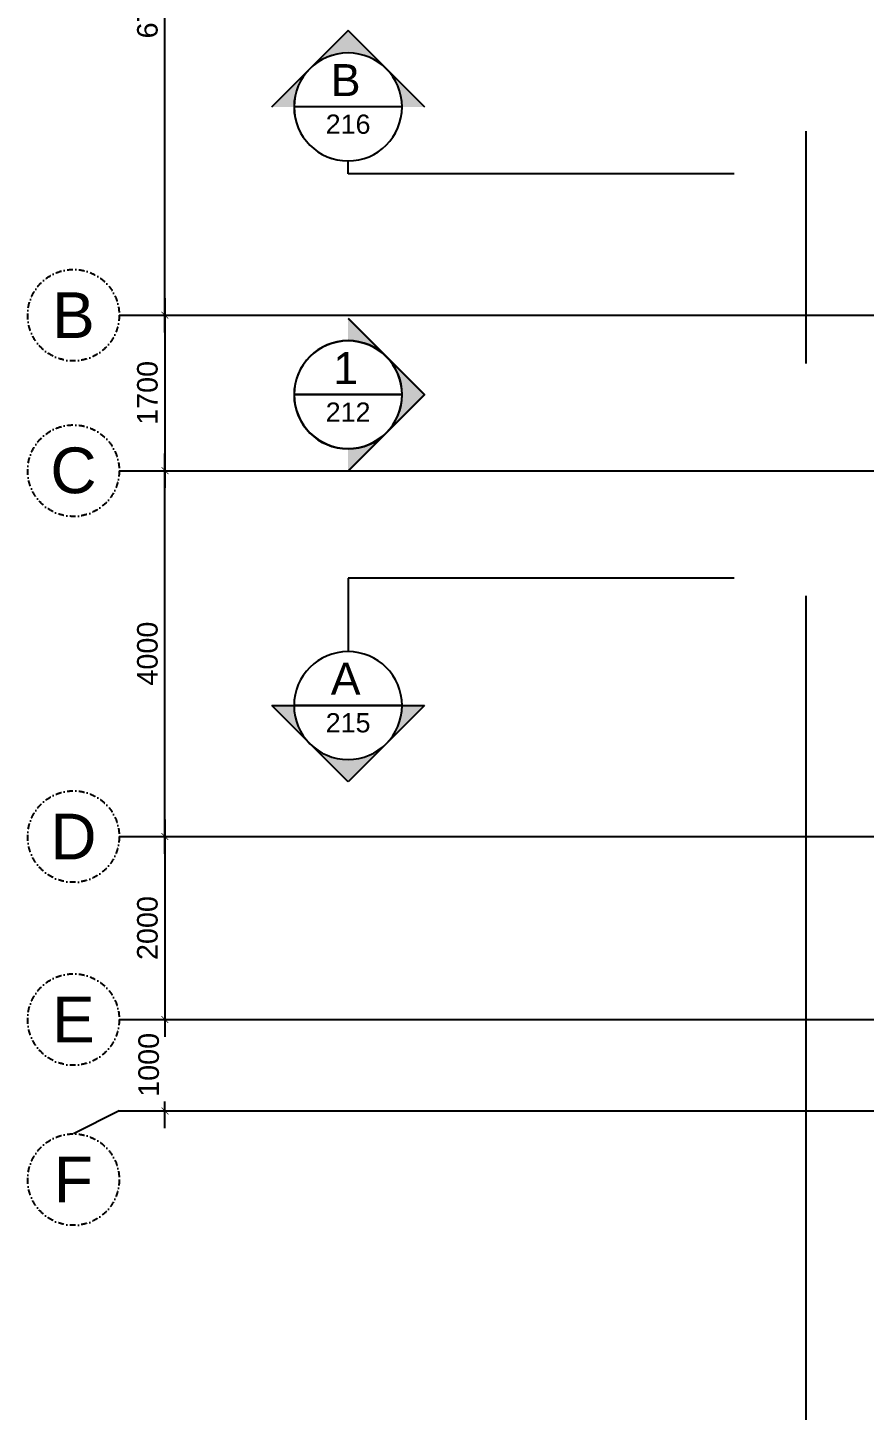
# Model space of a CAD drawing. Header units: millimetres. Extents: x -1214 to 72065, y 7230 to 56310.
# Drawn here: x 1500 to 10641, y 16727 to 31843 of the extents above; entities that cross this region are included whole.
import ezdxf

# ---------------------------------------------------------------- set-up
doc = ezdxf.new("R2010")
doc.units = ezdxf.units.MM
doc.header["$MEASUREMENT"] = 0
doc.linetypes.add('CENTERX2', pattern=[101.6, 63.5, -12.7, 12.7, -12.7])
doc.linetypes.add('DASHDOT', pattern=[25.4, 12.7, -6.35, 0, -6.35])
doc.layers.get('0').update_dxf_attribs({"color": 8})
doc.layers.get('Defpoints').update_dxf_attribs({"color": 8})
for name, color, linetype in [('DLN020__', 8, 'DASHDOT'), ('GBP Dim', 8, 'Continuous'), ('GBP_MARKS', 8, 'Continuous'), ('grid', 8, 'CENTERX2'), ('RCP_text', 8, 'Continuous'), ('TEXT Ref', 8, 'Continuous')]:
    doc.layers.add(name, color=color, linetype=linetype)
doc.styles.add('BH', font='arial.ttf')
doc.styles.add('SWIS721LT450', font='swissl.ttf')
doc.dimstyles.new('200 GBP', dxfattribs={"dimscale": 1.5, "dimtxt": 150, "dimasz": 50, "dimexe": 125, "dimexo": 50, "dimgap": 50, "dimtad": 1, "dimdec": 0, "dimzin": 0, "dimdsep": 46, "dimtxsty": 'BH', "dimblk": 'ARCHTICK', "dimcen": 0.09, "dimdle": 125, "dimclrd": 9, "dimclre": 9, "dimclrt": 1, "dimadec": 0, "dimazin": 0, "dimtfac": 1, "dimtdec": 0, "dimtix": 1, "dimtmove": 2, "dimatfit": 3, "dimldrblk": 'ARCHTICK', "dimfxl": 300, "dimfxlon": 1, "dimtolj": 1, "dimtzin": 0, "dimarcsym": 0})

# ---------------------------------------------------------------- blocks, each defined once
blk = doc.blocks.new('A$C65CE4B9A')
at = {"layer": 'DLN020__', "ltscale": 5}
for centre in [(-67000, -6750), (-67000, -8450), (-67000, -12450), (-67000, -14450), (-67000, -16200)]:
    blk.add_circle(centre, 500, dxfattribs=at)
at = {"layer": 'grid', "ltscale": 200}
for p, q in [((-59000, 10500), (-59000, -20450)), ((-66500, -6750), (0, -6750)), ((-66500, -8450), (0, -8450)), ((-66500, -12450), (0, -12450)), ((-66500, -14450), (0, -14450)), ((-66500, -15450), (0, -15450))]:
    blk.add_line(p, q, dxfattribs=at)
at = {"layer": 'grid', "ltscale": 100}
blk.add_line((-66500, -15450), (-67000, -15700), dxfattribs=at)
at = {"layer": 'DLN020__', "ltscale": 5, "char_height": 500, "width": 746.16, "attachment_point": 5, "style": 'SWIS721LT450'}
for s, insert in [('B', (-67000, -6750)), ('C', (-67000, -8450)), ('D', (-67000, -12450)), ('E', (-67000, -14450)), ('F', (-67000, -16200))]:
    blk.add_mtext(s, dxfattribs=dict(at, insert=insert))
blk = doc.blocks.new('_ArchTick')
at = {"color": 0, "const_width": 0.1}
blk.add_lwpolyline([(0.5, 0.5), (-0.5, -0.5)], dxfattribs=at)
blk = doc.blocks.new('*D52')
at = {"layer": 'Defpoints', "color": 0, "transparency": 16777216}
for p in [(2499, 35450), (2999, 35450), (2499, 28700)]:
    blk.add_point(p, dxfattribs=at)
at = {"layer": 'GBP Dim', "color": 9, "lineweight": -2, "transparency": 16777216}
for p, q in [((2999, 28512), (2999, 35637)), ((2574, 35450), (3187, 35450)), ((2574, 28700), (3187, 28700))]:
    blk.add_line(p, q, dxfattribs=at)
at = {"layer": 'GBP Dim', "color": 9, "lineweight": -2, "transparency": 16777216, "xscale": 75, "yscale": 75, "zscale": 75}
for p, rotation in [((2999, 35450), 90), ((2999, 28700), 270)]:
    blk.add_blockref('_ArchTick', p, dxfattribs=dict(at, rotation=rotation))
at = {"layer": 'GBP Dim', "transparency": 16777216, "insert": (2809, 32075), "char_height": 225, "attachment_point": 5, "rotation": 90, "style": 'BH'}
blk.add_mtext('\\A1;6750', dxfattribs=at)
blk = doc.blocks.new('*D53')
at = {"layer": 'Defpoints', "color": 0, "transparency": 16777216}
for p in [(2499, 28700), (2499, 27000), (2999, 27000)]:
    blk.add_point(p, dxfattribs=at)
at = {"layer": 'GBP Dim', "color": 9, "lineweight": -2, "transparency": 16777216}
for p, q in [((2999, 28887), (2999, 26812)), ((2574, 28700), (3187, 28700)), ((2574, 27000), (3187, 27000))]:
    blk.add_line(p, q, dxfattribs=at)
at = {"layer": 'GBP Dim', "color": 9, "lineweight": -2, "transparency": 16777216, "xscale": 75, "yscale": 75, "zscale": 75}
for p, rotation in [((2999, 28700), 90), ((2999, 27000), 270)]:
    blk.add_blockref('_ArchTick', p, dxfattribs=dict(at, rotation=rotation))
at = {"layer": 'GBP Dim', "transparency": 16777216, "insert": (2809, 27850), "char_height": 225, "attachment_point": 5, "rotation": 90, "style": 'BH'}
blk.add_mtext('\\A1;1700', dxfattribs=at)
blk = doc.blocks.new('*D54')
at = {"layer": 'Defpoints', "color": 0, "transparency": 16777216}
for p in [(2499, 27000), (2999, 27000), (2499, 23000)]:
    blk.add_point(p, dxfattribs=at)
at = {"layer": 'GBP Dim', "color": 9, "lineweight": -2, "transparency": 16777216}
for p, q in [((2999, 22812), (2999, 27187)), ((2574, 27000), (3187, 27000)), ((2574, 23000), (3187, 23000))]:
    blk.add_line(p, q, dxfattribs=at)
at = {"layer": 'GBP Dim', "color": 9, "lineweight": -2, "transparency": 16777216, "xscale": 75, "yscale": 75, "zscale": 75}
for p, rotation in [((2999, 27000), 90), ((2999, 23000), 270)]:
    blk.add_blockref('_ArchTick', p, dxfattribs=dict(at, rotation=rotation))
at = {"layer": 'GBP Dim', "transparency": 16777216, "insert": (2809, 25000), "char_height": 225, "attachment_point": 5, "rotation": 90, "style": 'BH'}
blk.add_mtext('\\A1;4000', dxfattribs=at)
blk = doc.blocks.new('*D55')
at = {"layer": 'Defpoints', "color": 0, "transparency": 16777216}
for p in [(2499, 23000), (2499, 21000), (2999, 21000)]:
    blk.add_point(p, dxfattribs=at)
at = {"layer": 'GBP Dim', "color": 9, "lineweight": -2, "transparency": 16777216}
for p, q in [((2999, 23187), (2999, 20812)), ((2574, 23000), (3187, 23000)), ((2574, 21000), (3187, 21000))]:
    blk.add_line(p, q, dxfattribs=at)
at = {"layer": 'GBP Dim', "color": 9, "lineweight": -2, "transparency": 16777216, "xscale": 75, "yscale": 75, "zscale": 75}
for p, rotation in [((2999, 23000), 90), ((2999, 21000), 270)]:
    blk.add_blockref('_ArchTick', p, dxfattribs=dict(at, rotation=rotation))
at = {"layer": 'GBP Dim', "transparency": 16777216, "insert": (2809, 22000), "char_height": 225, "attachment_point": 5, "rotation": 90, "style": 'BH'}
blk.add_mtext('\\A1;2000', dxfattribs=at)
blk = doc.blocks.new('*D56')
at = {"layer": 'Defpoints', "color": 0, "transparency": 16777216}
for p in [(2499, 21000), (2999, 21000), (2499, 20000)]:
    blk.add_point(p, dxfattribs=at)
at = {"layer": 'GBP Dim', "color": 9, "lineweight": -2, "transparency": 16777216}
for p, q in [((2999, 21187), (2999, 20904)), ((2574, 21000), (3187, 21000)), ((2574, 20000), (3187, 20000)), ((2999, 19812), (2999, 20104))]:
    blk.add_line(p, q, dxfattribs=at)
at = {"layer": 'GBP Dim', "color": 9, "lineweight": -2, "transparency": 16777216, "xscale": 75, "yscale": 75, "zscale": 75}
for p, rotation in [((2999, 21000), 90), ((2999, 20000), 270)]:
    blk.add_blockref('_ArchTick', p, dxfattribs=dict(at, rotation=rotation))
at = {"layer": 'GBP Dim', "transparency": 16777216, "insert": (2823, 20504), "char_height": 225, "attachment_point": 5, "rotation": 90, "style": 'BH'}
blk.add_mtext('\\A1;1000', dxfattribs=at)

msp = doc.modelspace()

# ---------------------------------------------------------------- hatches: boundary and pattern name
at = {"layer": 'GBP_MARKS'}
h = msp.add_hatch(color=256, dxfattribs=at)
edge = h.paths.add_edge_path(flags=16)
edge.add_line((4410.1, 30976.3), (5589.9, 30976.3))
edge.add_arc((5000, 30976.3), 589.9, 360, 540)
h.paths.add_polyline_path([(5834.2, 30976.3), (4165.8, 30976.3), (5000, 31810.5)])
h = msp.add_hatch(color=256, dxfattribs=at)
edge = h.paths.add_edge_path()
edge.add_arc((5000, 27828), 589.9, 45, 90)
edge.add_line((5000, 28417.8), (5000, 28662.2))
edge.add_line((5000, 28662.2), (5417.1, 28245.1))
edge = h.paths.add_edge_path()
edge.add_arc((5000, 27828), 589.9, 270, 315)
edge.add_line((5417.1, 27410.9), (5000, 26993.8))
edge.add_line((5000, 26993.8), (5000, 27238.1))
edge = h.paths.add_edge_path()
edge.add_arc((5000, 27828), 589.9, 315, 405)
edge.add_line((5417.1, 28245.1), (5834.2, 27828))
edge.add_line((5834.2, 27828), (5417.1, 27410.9))
h = msp.add_hatch(color=256, dxfattribs=at)
edge = h.paths.add_edge_path(flags=16)
edge.add_line((5590, 24432.1), (4410.2, 24432.1))
edge.add_arc((5000.1, 24432.1), 589.9, 180, 360)
h.paths.add_polyline_path([(4165.9, 24432.1), (5834.3, 24432.1), (5000.1, 23597.9)])
at = {"layer": 'RCP_text'}
h = msp.add_hatch(color=256, dxfattribs=at)
edge = h.paths.add_edge_path(flags=16)
edge.add_line((5589.9, 30976.3), (4410.1, 30976.3))
edge.add_arc((5000, 30976.3), 589.9, 0, 180, ccw=False)
h.paths.add_polyline_path([(4165.8, 30976.3), (5834.2, 30976.3), (5000, 31810.5)])
h = msp.add_hatch(color=256, dxfattribs=at)
edge = h.paths.add_edge_path(flags=16)
edge.add_line((4410.1, 30976.3), (5589.9, 30976.3))
edge.add_arc((5000, 30976.3), 589.9, 360, 540)
h.paths.add_polyline_path([(5834.2, 30976.3), (4165.8, 30976.3), (5000, 31810.5)])
h = msp.add_hatch(color=256, dxfattribs=at)
edge = h.paths.add_edge_path(flags=16)
edge.add_line((5589.9, 30976.3), (4410.1, 30976.3))
edge.add_arc((5000, 30976.3), 589.9, 0, 180, ccw=False)
h.paths.add_polyline_path([(4165.8, 30976.3), (5834.2, 30976.3), (5000, 31810.5)])
h = msp.add_hatch(color=256, dxfattribs=at)
edge = h.paths.add_edge_path(flags=16)
edge.add_line((5590.2, 30976.3), (4410.4, 30976.3))
edge.add_arc((5000.3, 30976.3), 589.9, 0, 180, ccw=False)
h.paths.add_polyline_path([(4166.1, 30976.3), (5834.5, 30976.3), (5000.3, 31810.5)])
h = msp.add_hatch(color=256, dxfattribs=at)
edge = h.paths.add_edge_path()
edge.add_arc((5000, 27828), 589.9, 45, 90)
edge.add_line((5000, 28417.8), (5000, 28662.2))
edge.add_line((5000, 28662.2), (5417.1, 28245.1))
edge = h.paths.add_edge_path()
edge.add_arc((5000, 27828), 589.9, 270, 315)
edge.add_line((5417.1, 27410.9), (5000, 26993.8))
edge.add_line((5000, 26993.8), (5000, 27238.1))
edge = h.paths.add_edge_path()
edge.add_arc((5000, 27828), 589.9, 315, 405)
edge.add_line((5417.1, 28245.1), (5834.2, 27828))
edge.add_line((5834.2, 27828), (5417.1, 27410.9))
h = msp.add_hatch(color=256, dxfattribs=at)
edge = h.paths.add_edge_path()
edge.add_arc((5000, 27828), 589.9, 45, 90)
edge.add_line((5000, 28417.8), (5000, 28662.2))
edge.add_line((5000, 28662.2), (5417.1, 28245.1))
edge = h.paths.add_edge_path()
edge.add_arc((5000, 27828), 589.9, 270, 315)
edge.add_line((5417.1, 27410.9), (5000, 26993.8))
edge.add_line((5000, 26993.8), (5000, 27238.1))
edge = h.paths.add_edge_path()
edge.add_arc((5000, 27828), 589.9, 315, 405)
edge.add_line((5417.1, 28245.1), (5834.2, 27828))
edge.add_line((5834.2, 27828), (5417.1, 27410.9))
h = msp.add_hatch(color=256, dxfattribs=at)
edge = h.paths.add_edge_path()
edge.add_arc((5000.8, 27832.3), 589.9, 45, 90)
edge.add_line((5000.8, 28422.2), (5000.8, 28666.5))
edge.add_line((5000.8, 28666.5), (5417.9, 28249.4))
edge = h.paths.add_edge_path()
edge.add_arc((5000.8, 27832.3), 589.9, 270, 315)
edge.add_line((5417.9, 27415.2), (5000.8, 26998.1))
edge.add_line((5000.8, 26998.1), (5000.8, 27242.5))
edge = h.paths.add_edge_path()
edge.add_arc((5000.8, 27832.3), 589.9, 315, 405)
edge.add_line((5417.9, 28249.4), (5835, 27832.3))
edge.add_line((5835, 27832.3), (5417.9, 27415.2))
h = msp.add_hatch(color=256, dxfattribs=at)
edge = h.paths.add_edge_path()
edge.add_arc((5000.8, 27832.3), 589.9, 45, 90)
edge.add_line((5000.8, 28422.2), (5000.8, 28666.5))
edge.add_line((5000.8, 28666.5), (5417.9, 28249.4))
edge = h.paths.add_edge_path()
edge.add_arc((5000.8, 27832.3), 589.9, 270, 315)
edge.add_line((5417.9, 27415.2), (5000.8, 26998.1))
edge.add_line((5000.8, 26998.1), (5000.8, 27242.5))
edge = h.paths.add_edge_path()
edge.add_arc((5000.8, 27832.3), 589.9, 315, 405)
edge.add_line((5417.9, 28249.4), (5835, 27832.3))
edge.add_line((5835, 27832.3), (5417.9, 27415.2))
h = msp.add_hatch(color=256, dxfattribs=at)
edge = h.paths.add_edge_path(flags=16)
edge.add_line((5589.9, 24432.2), (4410.1, 24432.2))
edge.add_arc((5000, 24432.2), 589.9, 180, 360)
h.paths.add_polyline_path([(4165.8, 24432.2), (5834.2, 24432.2), (5000, 23598)])
h = msp.add_hatch(color=256, dxfattribs=at)
edge = h.paths.add_edge_path(flags=16)
edge.add_line((5589.9, 24432.2), (4410.1, 24432.2))
edge.add_arc((5000, 24432.2), 589.9, 180, 360)
h.paths.add_polyline_path([(4165.8, 24432.2), (5834.2, 24432.2), (5000, 23598)])
h = msp.add_hatch(color=256, dxfattribs=at)
edge = h.paths.add_edge_path(flags=16)
edge.add_line((5590, 24432.1), (4410.2, 24432.1))
edge.add_arc((5000.1, 24432.1), 589.9, 180, 360)
h.paths.add_polyline_path([(4165.9, 24432.1), (5834.3, 24432.1), (5000.1, 23597.9)])
h = msp.add_hatch(color=256, dxfattribs=at)
edge = h.paths.add_edge_path(flags=16)
edge.add_line((5590, 24432.1), (4410.2, 24432.1))
edge.add_arc((5000.1, 24432.1), 589.9, 180, 360)
h.paths.add_polyline_path([(4165.9, 24432.1), (5834.3, 24432.1), (5000.1, 23597.9)])

# ---------------------------------------------------------------- linework, layer by layer
at = {"layer": 'GBP_MARKS'}
for p, q in [((4165.8, 30976.3), (5000, 31810.5)), ((5000, 31810.5), (5834.2, 30976.3)), ((5589.9, 30976.3), (4410.1, 30976.3)), ((5000, 30246.3), (5000, 30386.4)), ((5000, 28662.2), (5834.2, 27828)), ((5589.9, 27828), (4410.1, 27828)), ((5834.2, 27828), (5000, 26993.8)), ((5000.1, 25826.2), (5000.1, 25021.9)), ((5000.1, 23597.9), (4165.9, 24432.1)), ((4165.9, 24432.1), (5834.3, 24432.1)), ((5590, 24432.1), (4410.2, 24432.1)), ((5834.3, 24432.1), (5000.1, 23597.9))]:
    msp.add_line(p, q, dxfattribs=at)
at = {"layer": 'GBP_MARKS', "ltscale": 50}
for p, q in [((9219.6, 30246.4), (5000, 30246.3)), ((8399.6, 25826.2), (5000.1, 25826.2))]:
    msp.add_line(p, q, dxfattribs=at)
at = {"layer": 'GBP_MARKS'}
for centre, start, end in [((5000, 30976.3), 0, 180), ((5000, 30976.3), 180, 0), ((5000, 27828), 90, 270), ((5000, 27828), 270, 90), ((5000.1, 24432.1), 0, 180), ((5000.1, 24432.1), 180, 0)]:
    msp.add_arc(centre, 589.9, start, end, dxfattribs=at)
at = {"layer": 'RCP_text'}
for p, q in [((5000, 31810.5), (4165.8, 30976.3)), ((4165.8, 30976.3), (5000, 31810.5)), ((5000, 31810.5), (4165.8, 30976.3)), ((5834.2, 30976.3), (5000, 31810.5)), ((5000, 31810.5), (5834.2, 30976.3)), ((5834.2, 30976.3), (5000, 31810.5)), ((5834.5, 30976.3), (5000.3, 31810.5)), ((5589.9, 30976.3), (4410.1, 30976.3)), ((5589.9, 30976.3), (4410.1, 30976.3)), ((5589.9, 30976.3), (4410.1, 30976.3)), ((5590.2, 30976.3), (4410.4, 30976.3)), ((5000, 30282.1), (5000, 30386.4)), ((5000, 30246.3), (5000, 30386.4)), ((5000, 28662.2), (5834.2, 27828)), ((5000, 28662.2), (5834.2, 27828)), ((5000.8, 28666.5), (5835, 27832.3)), ((5000.8, 28666.5), (5835, 27832.3)), ((5589.9, 27828), (4410.1, 27828)), ((5589.9, 27828), (4410.1, 27828)), ((5590.6, 27832.3), (4410.9, 27832.3)), ((5590.6, 27832.3), (4410.9, 27832.3)), ((5834.2, 27828), (5000, 26993.8)), ((5834.2, 27828), (5000, 26993.8)), ((5835, 27832.3), (5000.8, 26998.1)), ((5835, 27832.3), (5000.8, 26998.1)), ((5000, 25826.3), (5000, 25022)), ((5000, 25826.3), (5000, 25022)), ((5000.1, 25826.2), (5000.1, 25021.9)), ((5000.1, 25826.2), (5000.1, 25021.9)), ((5000, 23598), (4165.8, 24432.2)), ((4165.8, 24432.2), (5834.2, 24432.2)), ((5000, 23598), (4165.8, 24432.2)), ((4165.8, 24432.2), (5834.2, 24432.2)), ((5000.1, 23597.9), (4165.9, 24432.1)), ((4165.9, 24432.1), (5834.3, 24432.1)), ((5000.1, 23597.9), (4165.9, 24432.1)), ((4165.9, 24432.1), (5834.3, 24432.1)), ((5589.9, 24432.2), (4410.1, 24432.2)), ((5589.9, 24432.2), (4410.1, 24432.2)), ((5590, 24432.1), (4410.2, 24432.1)), ((5590, 24432.1), (4410.2, 24432.1)), ((5834.2, 24432.2), (5000, 23598)), ((5834.2, 24432.2), (5000, 23598)), ((5834.3, 24432.1), (5000.1, 23597.9)), ((5834.3, 24432.1), (5000.1, 23597.9))]:
    msp.add_line(p, q, dxfattribs=at)
at = {"layer": 'RCP_text', "ltscale": 50}
for p, q in [((9219.6, 30246.4), (5000, 30246.4)), ((9219.6, 30246.4), (5000, 30246.3)), ((9219.6, 30246.4), (5000, 30246.3)), ((9219.6, 25826.3), (5000, 25826.3)), ((9219.6, 25826.3), (5000, 25826.3)), ((9219.7, 25826.2), (5000.1, 25826.2)), ((8399.6, 25826.2), (5000.1, 25826.2))]:
    msp.add_line(p, q, dxfattribs=at)
at = {"layer": 'RCP_text'}
for centre, start, end in [((5000, 30976.3), 0, 180), ((5000, 30976.3), 0, 180), ((5000, 30976.3), 0, 180), ((5000.3, 30976.3), 0, 180), ((5000, 30976.3), 180, 0), ((5000, 30976.3), 180, 0), ((5000, 30976.3), 180, 0), ((5000.3, 30976.3), 180, 0), ((5000, 27828), 90, 270), ((5000, 27828), 90, 270), ((5000.8, 27832.3), 90, 270), ((5000.8, 27832.3), 90, 270), ((5000, 27828), 270, 90), ((5000, 27828), 270, 90), ((5000.8, 27832.3), 270, 90), ((5000.8, 27832.3), 270, 90), ((5000, 24432.2), 0, 180), ((5000, 24432.2), 0, 180), ((5000.1, 24432.1), 0, 180), ((5000.1, 24432.1), 0, 180), ((5000, 24432.2), 180, 0), ((5000, 24432.2), 180, 0), ((5000.1, 24432.1), 180, 0), ((5000.1, 24432.1), 180, 0)]:
    msp.add_arc(centre, 589.9, start, end, dxfattribs=at)

# ---------------------------------------------------------------- block references
at = {"layer": 'TEXT Ref'}
msp.add_blockref('A$C65CE4B9A', (69000, 35450), dxfattribs=at)

# ---------------------------------------------------------------- texts
at = {"layer": 'GBP_MARKS', "width": 888.004, "attachment_point": 2, "style": 'BH'}
for s, insert, char_height in [('B', (4974.1, 31444.7), 350), ('\\P{\\H0.84x;216}', (5000.8, 31310.1), 250), ('1', (4974.1, 28296.4), 350), ('\\P{\\H0.84x;212}', (5000.8, 28161.8), 250), ('A', (4974.2, 24900.5), 350), ('\\P{\\H0.84x;215}', (5000.9, 24765.9), 250)]:
    msp.add_mtext(s, dxfattribs=dict(at, insert=insert, char_height=char_height))

# ---------------------------------------------------------------- dimensions: what is measured, and where the dimension line sits
at = {"layer": 'GBP Dim'}
for base, p1, p2, angle, picture, middle in [((2999, 35449.9), (2499, 28699.8), (2499, 35449.9), 90, '*D52', (2809.1, 32074.9)), ((2999, 26999.8), (2499, 28699.9), (2499, 26999.8), 270, '*D53', (2809.1, 27849.9)), ((2999, 26999.9), (2499, 22999.9), (2499, 26999.9), 90, '*D54', (2809.1, 24999.9)), ((2999, 20999.9), (2499, 22999.8), (2499, 20999.9), 270, '*D55', (2809.1, 21999.9))]:
    dim = msp.add_linear_dim(base=base, p1=p1, p2=p2, angle=angle, dimstyle='200 GBP', override={"dimclrt": 256, "dimfxl": 300, "dimfxlon": 1}, dxfattribs=at)
    dim.commit()
    dim.dimension.update_dxf_attribs({"geometry": picture, "text_midpoint": middle})
dim = msp.add_linear_dim(base=(2999, 20999.9), p1=(2499, 19999.9), p2=(2499, 20999.9), angle=90, dimstyle='200 GBP', override={"dimclrt": 256, "dimfxl": 300, "dimfxlon": 1}, dxfattribs=at)
dim.commit()
dim.dimension.update_dxf_attribs({"geometry": '*D56', "text_midpoint": (2823.3, 20503.9), "dimtype": 160})

doc.saveas('drawing.dxf')
